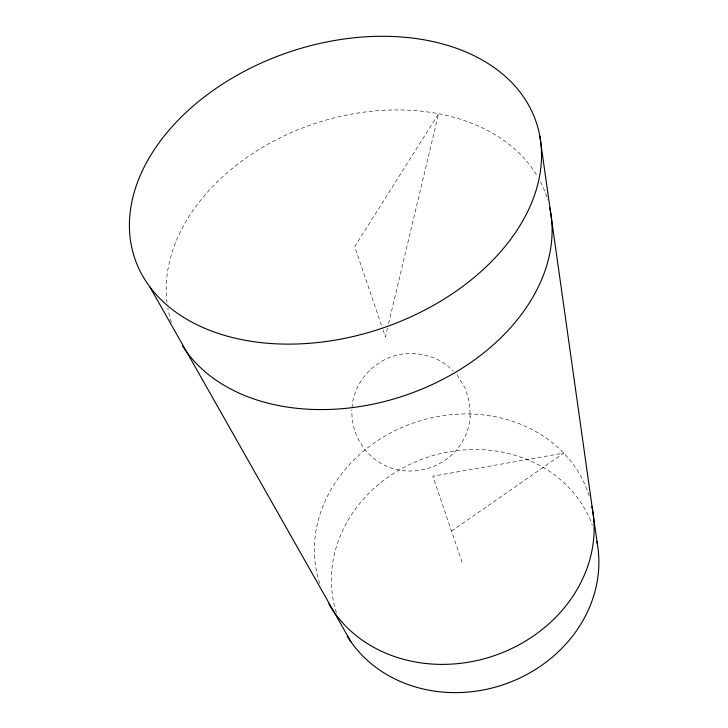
<?xml version="1.0" encoding="UTF-8"?>
<svg xmlns="http://www.w3.org/2000/svg" width="728" height="728" viewBox="0 0 728 728"><rect width="100%" height="100%" fill="white"/><g stroke="black" fill="none" stroke-linecap="round" stroke-linejoin="round"><path stroke-width="0.55" stroke-dasharray="3.64 2.73" d="M470.079 414.596L470.097 417.981C464.582 470.77 396.114 490.235 363.882 448.202C355.583 437.191 351.651 423.623 351.797 409.955M352.024 407.817C353.999 376.121 384.184 350.332 415.897 353.726C429.729 354.955 443.598 360.578 453.053 371.034M387.514 328.064L385.412 336.9L382.855 329.384M388.57 323.642L438.575 113.732L354.7 246.683L382.482 328.31M451.515 531.094L563.709 453.107L432.832 476.203L462.571 563.572M457.038 374.784L465.529 388.788L469.46 402.693L470.179 416.744M336.409 612.63A135.272 119.865 -18.8 0 1 426.29 457.666A135.272 119.865 -18.8 0 1 592.346 525.097M319.692 583.447A141.669 123.178 -18.8 0 1 417.772 421.494A141.669 123.178 -18.8 0 1 589.716 497.725M171.408 322.386A197.916 143.225 -18.8 0 1 167.859 308.262M167.012 302.62A197.916 143.225 -18.8 0 1 312.603 124.306A197.916 143.225 -18.8 0 1 537.228 175.967M540.513 181.882A197.916 143.225 -18.8 0 1 547.747 199.891"/><path stroke-width="1.09" d="M149.868 286.923L351.023 641.969M539.858 136.282A211.957 145.7 -18.8 0 1 256.056 342.014A211.957 145.7 -18.8 0 1 210.501 92.32A211.957 145.7 -18.8 0 1 539.858 136.282L597.306 543.616M596.896 541.405A135.272 119.865 -18.8 0 1 508.781 682.728A135.272 119.865 -18.8 0 1 347.247 636.254M591.9 506.433A141.669 123.178 -18.8 0 1 498.089 654.299A141.669 123.178 -18.8 0 1 328.838 603.94M549.74 207.68A197.916 143.225 -18.8 0 1 413.377 392.447A197.916 143.225 -18.8 0 1 182.41 345.727"/></g></svg>
